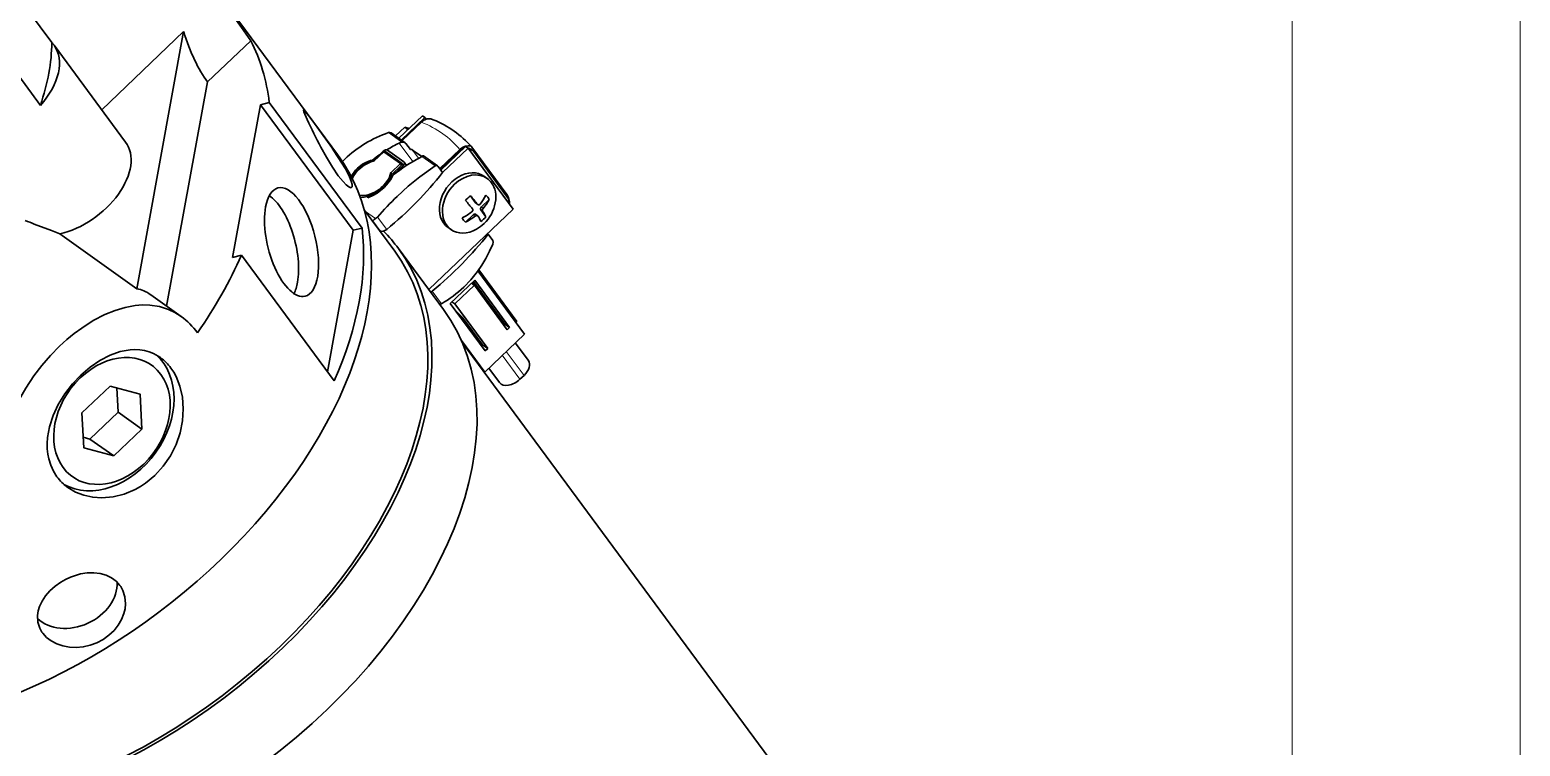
# Model space of a CAD drawing. Header units: millimetres. Extents: x 1333 to 129696, y -57210 to 105899.
# Drawn here: x 57196.4 to 57229.1, y 101228.63 to 101244.35 of the extents above; entities that cross this region are included whole.
import ezdxf

# ---------------------------------------------------------------- set-up
doc = ezdxf.new("R2010")
doc.units = ezdxf.units.MM
doc.header["$LTSCALE"] = 0.5
doc.layers.add('图框', color=7, linetype='Continuous', lineweight=18)
doc.layers.add('打印-禁用', color=7, linetype='Continuous', lineweight=15, plot=False)

# ---------------------------------------------------------------- blocks, each defined once
blk = doc.blocks.new('GZDEH零件A3图框V01版')
at = {"layer": '图框', "linetype": 'Continuous'}
blk.add_line((3272.49, -1832.961), (3272.49, -1554.461), dxfattribs=at)
at = {"layer": '打印-禁用', "linetype": 'Continuous'}
blk.add_line((3277.49, -1846.461), (3277.49, -1549.461), dxfattribs=at)
blk = doc.blocks.new('DEH A3')
at = {"layer": '图框'}
blk.add_blockref('GZDEH零件A3图框V01版', (-2857.49, 1846.461), dxfattribs=at)

msp = doc.modelspace()

# ---------------------------------------------------------------- linework, layer by layer
at = {"color": 7, "lineweight": 35}
for p, q in [((57203.147, 101241.614), (57199.989, 101245.891)), ((57198.742, 101238.667), (57199.771, 101244.309)), ((57213.055, 101227.773), (57205.89, 101237.478))]:
    msp.add_line(p, q, dxfattribs=at)
at = {"color": 7, "lineweight": 35, "ltscale": 0.166383}
for p, q in [((57195.89, 101245.407), (57196.878, 101244.069)), ((57196.627, 101242.691), (57195.638, 101244.03))]:
    msp.add_line(p, q, dxfattribs=at)
at = {"color": 7, "lineweight": 35, "ltscale": 0.248549}
msp.add_line((57197.973, 101242.593), (57199.771, 101244.309), dxfattribs=at)
at = {"color": 7, "lineweight": 35, "ltscale": 0.264259}
msp.add_line((57198.495, 101241.886), (57196.926, 101244.012), dxfattribs=at)
at = {"color": 7, "lineweight": 35, "ltscale": 0.131245}
msp.add_line((57201.245, 101244.111), (57200.295, 101243.205), dxfattribs=at)
at = {"color": 7, "lineweight": 35, "ltscale": 0.499994}
msp.add_line((57200.295, 101243.205), (57199.398, 101238.286), dxfattribs=at)
at = {"color": 7, "lineweight": 35, "ltscale": 0.34084}
msp.add_line((57200.844, 101239.353), (57201.456, 101242.706), dxfattribs=at)
at = {"color": 7, "lineweight": 35, "ltscale": 0.02004}
msp.add_line((57201.456, 101242.706), (57201.651, 101242.754), dxfattribs=at)
at = {"color": 7, "lineweight": 35, "ltscale": 0.342559}
for p, q in [((57201.456, 101242.706), (57203.491, 101239.95)), ((57203.073, 101236.646), (57201.039, 101239.401))]:
    msp.add_line(p, q, dxfattribs=at)
at = {"color": 7, "lineweight": 35, "ltscale": 0.342555}
msp.add_line((57201.651, 101242.754), (57203.685, 101239.999), dxfattribs=at)
at = {"color": 7, "lineweight": 35, "ltscale": 0.071676}
for p, q in [((57204.494, 101241.968), (57205.012, 101242.463)), ((57205.064, 101242.426), (57204.546, 101241.931))]:
    msp.add_line(p, q, dxfattribs=at)
at = {"color": 7, "lineweight": 35, "ltscale": 0.006414}
for p, q in [((57205.012, 101242.463), (57205.064, 101242.426)), ((57205.959, 101241.789), (57206.011, 101241.752))]:
    msp.add_line(p, q, dxfattribs=at)
at = {"color": 7, "lineweight": 35, "ltscale": 0.004796}
msp.add_line((57205.093, 101242.387), (57205.064, 101242.426), dxfattribs=at)
at = {"color": 7, "lineweight": 13, "ltscale": 0.036024}
msp.add_line((57204.558, 101241.884), (57204.264, 101242.093), dxfattribs=at)
at = {"color": 7, "lineweight": 35, "ltscale": 0.037951}
for p, q in [((57204.325, 101242.088), (57204.634, 101241.868)), ((57205.035, 101241.582), (57205.345, 101241.362))]:
    msp.add_line(p, q, dxfattribs=at)
at = {"color": 7, "lineweight": 35, "ltscale": 0.027753}
msp.add_line((57204.623, 101242.211), (57204.422, 101242.019), dxfattribs=at)
at = {"color": 7, "lineweight": 35, "ltscale": 0.054326}
msp.add_line((57204.947, 101242.3), (57204.554, 101241.925), dxfattribs=at)
at = {"color": 7, "lineweight": 35, "ltscale": 0.058509}
msp.add_line((57204.987, 101242.322), (57204.564, 101241.918), dxfattribs=at)
at = {"color": 7, "lineweight": 35, "ltscale": 0.010126}
msp.add_line((57204.72, 101242.185), (57204.623, 101242.211), dxfattribs=at)
at = {"color": 7, "lineweight": 35, "ltscale": 0.008812}
msp.add_line((57204.694, 101242.16), (57204.623, 101242.211), dxfattribs=at)
at = {"color": 7, "lineweight": 13, "ltscale": 0.001229}
msp.add_line((57204.957, 101242.293), (57204.947, 101242.3), dxfattribs=at)
at = {"color": 7, "lineweight": 35, "ltscale": 0.044251}
for p, q in [((57204.244, 101241.708), (57204.604, 101241.451)), ((57204.569, 101241.417), (57204.208, 101241.674))]:
    msp.add_line(p, q, dxfattribs=at)
at = {"color": 7, "lineweight": 13, "ltscale": 0.050779}
msp.add_line((57204.499, 101241.864), (57204.8, 101241.456), dxfattribs=at)
at = {"color": 7, "lineweight": 35, "ltscale": 0.016813}
for p, q in [((57204.646, 101241.857), (57204.746, 101241.721)), ((57205.354, 101241.353), (57205.454, 101241.217))]:
    msp.add_line(p, q, dxfattribs=at)
at = {"color": 7, "lineweight": 35, "ltscale": 0.024695}
msp.add_line((57204.796, 101241.71), (57204.997, 101241.567), dxfattribs=at)
at = {"color": 7, "lineweight": 13, "ltscale": 0.022781}
msp.add_line((57204.796, 101241.71), (57204.931, 101241.527), dxfattribs=at)
at = {"color": 7, "lineweight": 35, "ltscale": 0.060674}
msp.add_line((57205.83, 101241.722), (57205.391, 101241.303), dxfattribs=at)
at = {"color": 7, "lineweight": 35, "ltscale": 0.075151}
msp.add_line((57205.415, 101241.27), (57205.959, 101241.789), dxfattribs=at)
at = {"color": 7, "lineweight": 35, "ltscale": 0.077159}
msp.add_line((57206.011, 101241.752), (57205.453, 101241.219), dxfattribs=at)
at = {"color": 7, "lineweight": 13, "ltscale": 0.00106}
msp.add_line((57205.964, 101241.785), (57205.958, 101241.794), dxfattribs=at)
at = {"color": 7, "lineweight": 35, "ltscale": 0.166387}
for p, q in [((57207, 101240.413), (57206.011, 101241.752)), ((57204.485, 101239.549), (57205.473, 101238.21))]:
    msp.add_line(p, q, dxfattribs=at)
at = {"color": 7, "lineweight": 35, "ltscale": 0.004113}
msp.add_line((57206.069, 101241.733), (57206.103, 101241.709), dxfattribs=at)
at = {"color": 7, "lineweight": 35, "ltscale": 0.001175}
msp.add_line((57206.093, 101241.777), (57206.085, 101241.786), dxfattribs=at)
at = {"color": 7, "lineweight": 35, "ltscale": 0.129196}
for p, q in [((57206.86, 101240.738), (57206.093, 101241.777)), ((57206.158, 101238.857), (57206.925, 101237.818))]:
    msp.add_line(p, q, dxfattribs=at)
at = {"color": 7, "lineweight": 35, "ltscale": 0.007077}
msp.add_line((57203.305, 101241.51), (57203.254, 101241.46), dxfattribs=at)
at = {"color": 7, "lineweight": 35, "ltscale": 0.001999}
msp.add_line((57203.921, 101241.481), (57203.907, 101241.467), dxfattribs=at)
at = {"color": 7, "lineweight": 35, "ltscale": 0.001303}
msp.add_line((57203.914, 101241.491), (57203.921, 101241.481), dxfattribs=at)
at = {"color": 7, "lineweight": 35, "ltscale": 0.030361}
msp.add_line((57203.932, 101241.475), (57204.151, 101241.685), dxfattribs=at)
at = {"color": 7, "lineweight": 35, "ltscale": 0.028934}
for p, q in [((57203.952, 101241.474), (57204.161, 101241.674)), ((57204.527, 101241.414), (57204.318, 101241.214))]:
    msp.add_line(p, q, dxfattribs=at)
at = {"color": 7, "lineweight": 35, "ltscale": 0.044894}
msp.add_line((57204.161, 101241.674), (57204.527, 101241.414), dxfattribs=at)
at = {"color": 7, "lineweight": 35, "ltscale": 0.000304335}
msp.add_line((57204.177, 101241.666), (57204.175, 101241.664), dxfattribs=at)
at = {"color": 7, "lineweight": 13, "ltscale": 0.000964988}
msp.add_line((57204.177, 101241.666), (57204.183, 101241.659), dxfattribs=at)
at = {"color": 7, "lineweight": 13, "ltscale": 0.008764}
msp.add_line((57204.208, 101241.674), (57204.26, 101241.604), dxfattribs=at)
at = {"color": 7, "lineweight": 35, "ltscale": 0.032217}
msp.add_line((57204.331, 101241.169), (57204.564, 101241.391), dxfattribs=at)
at = {"color": 7, "lineweight": 35, "ltscale": 0.028184}
msp.add_line((57204.59, 101241.372), (57204.386, 101241.178), dxfattribs=at)
at = {"color": 7, "lineweight": 35, "ltscale": 0.004205}
for p, q in [((57204.527, 101241.414), (57204.552, 101241.38)), ((57204.318, 101241.214), (57204.343, 101241.18))]:
    msp.add_line(p, q, dxfattribs=at)
at = {"color": 7, "lineweight": 13, "ltscale": 0.00061893}
msp.add_line((57204.569, 101241.417), (57204.572, 101241.412), dxfattribs=at)
at = {"color": 7, "lineweight": 13, "ltscale": 0.003902}
msp.add_line((57204.59, 101241.372), (57204.613, 101241.341), dxfattribs=at)
at = {"color": 7, "lineweight": 35, "ltscale": 0.008841}
msp.add_line((57204.664, 101241.374), (57204.611, 101241.445), dxfattribs=at)
at = {"color": 7, "lineweight": 13, "ltscale": 0.036025}
msp.add_line((57205.294, 101241.361), (57205, 101241.569), dxfattribs=at)
at = {"color": 7, "lineweight": 35, "ltscale": 0.057108}
msp.add_line((57205.402, 101241.288), (57205.815, 101241.682), dxfattribs=at)
at = {"color": 7, "lineweight": 13, "ltscale": 0.002218}
msp.add_line((57205.834, 101241.669), (57205.815, 101241.682), dxfattribs=at)
at = {"color": 7, "lineweight": 35, "ltscale": 0.125277}
msp.add_line((57206.881, 101240.668), (57206.137, 101241.676), dxfattribs=at)
at = {"color": 7, "lineweight": 35, "ltscale": 0.008017}
for p, q in [((57206.435, 101241.086), (57206.37, 101241.133)), ((57205.638, 101239.966), (57205.572, 101240.013))]:
    msp.add_line(p, q, dxfattribs=at)
at = {"color": 7, "lineweight": 35, "ltscale": 0.112799}
msp.add_line((57204.405, 101239.489), (57203.735, 101240.397), dxfattribs=at)
at = {"color": 7, "lineweight": 35, "ltscale": 0.00303}
msp.add_line((57203.816, 101240.665), (57203.819, 101240.695), dxfattribs=at)
at = {"color": 7, "lineweight": 35, "ltscale": 0.001133}
msp.add_line((57203.819, 101240.695), (57203.826, 101240.686), dxfattribs=at)
at = {"color": 7, "lineweight": 35, "ltscale": 0.001893}
msp.add_line((57203.826, 101240.686), (57203.822, 101240.667), dxfattribs=at)
at = {"color": 7, "lineweight": 35, "ltscale": 0.001894}
msp.add_line((57203.826, 101240.686), (57203.829, 101240.704), dxfattribs=at)
at = {"color": 7, "lineweight": 35, "ltscale": 0.255642}
msp.add_line((57207, 101240.413), (57205.15, 101238.648), dxfattribs=at)
at = {"color": 7, "lineweight": 35, "ltscale": 0.018591}
for p, q in [((57206.176, 101240.554), (57206.065, 101240.703)), ((57206.402, 101240.247), (57206.292, 101240.396))]:
    msp.add_line(p, q, dxfattribs=at)
at = {"color": 7, "lineweight": 13, "ltscale": 0.005179}
for p, q in [((57206.218, 101240.524), (57206.176, 101240.554)), ((57206.334, 101240.366), (57206.292, 101240.396)), ((57206.168, 101240.261), (57206.126, 101240.291))]:
    msp.add_line(p, q, dxfattribs=at)
at = {"color": 7, "lineweight": 35, "ltscale": 0.005311}
for p, q in [((57206.182, 101240.547), (57206.226, 101240.516)), ((57206.178, 101240.301), (57206.221, 101240.27))]:
    msp.add_line(p, q, dxfattribs=at)
at = {"color": 7, "lineweight": 35, "ltscale": 0.023457}
msp.add_line((57206.304, 101240.462), (57206.474, 101240.624), dxfattribs=at)
at = {"color": 7, "lineweight": 13, "ltscale": 0.005184}
msp.add_line((57206.347, 101240.432), (57206.304, 101240.462), dxfattribs=at)
at = {"color": 7, "lineweight": 13, "ltscale": 0.027423}
msp.add_line((57203.982, 101240.205), (57203.759, 101240.364), dxfattribs=at)
at = {"color": 7, "lineweight": 13, "ltscale": 0.002291}
msp.add_line((57203.919, 101240.159), (57203.901, 101240.172), dxfattribs=at)
at = {"color": 7, "lineweight": 13, "ltscale": 0.027471}
msp.add_line((57204.083, 101239.938), (57203.919, 101240.159), dxfattribs=at)
at = {"color": 7, "lineweight": 13, "ltscale": 0.034101}
msp.add_line((57204.024, 101240.241), (57204.227, 101239.967), dxfattribs=at)
at = {"color": 7, "lineweight": 35, "ltscale": 0.023452}
msp.add_line((57205.956, 101240.129), (57206.126, 101240.291), dxfattribs=at)
at = {"color": 7, "lineweight": 35, "ltscale": 0.207367}
msp.add_line((57198.742, 101238.667), (57197.053, 101239.87), dxfattribs=at)
at = {"color": 7, "lineweight": 35, "ltscale": 0.315417}
msp.add_line((57202.925, 101236.847), (57203.491, 101239.95), dxfattribs=at)
at = {"color": 7, "lineweight": 35, "ltscale": 0.020034}
for p, q in [((57203.491, 101239.95), (57203.685, 101239.999)), ((57201.039, 101239.401), (57200.844, 101239.353))]:
    msp.add_line(p, q, dxfattribs=at)
at = {"color": 7, "lineweight": 35, "ltscale": 0.002286}
msp.add_line((57204.064, 101239.951), (57204.083, 101239.938), dxfattribs=at)
at = {"color": 7, "lineweight": 35, "ltscale": 0.002194}
msp.add_line((57206.436, 101239.876), (57206.454, 101239.863), dxfattribs=at)
at = {"color": 7, "lineweight": 35, "ltscale": 0.016812}
msp.add_line((57206.454, 101239.863), (57206.554, 101239.728), dxfattribs=at)
at = {"color": 7, "lineweight": 35, "ltscale": 0.14114}
msp.add_line((57206.247, 101239.085), (57207.085, 101237.949), dxfattribs=at)
at = {"color": 7, "lineweight": 35, "ltscale": 0.07408}
msp.add_line((57205.622, 101238.346), (57206.158, 101238.857), dxfattribs=at)
at = {"color": 7, "lineweight": 35, "ltscale": 0.007911}
msp.add_line((57206.086, 101238.789), (57206.151, 101238.743), dxfattribs=at)
at = {"color": 7, "lineweight": 35, "ltscale": 0.005598}
msp.add_line((57206.099, 101238.801), (57206.132, 101238.756), dxfattribs=at)
at = {"color": 7, "lineweight": 35, "ltscale": 0.116498}
msp.add_line((57206.119, 101238.82), (57206.811, 101237.883), dxfattribs=at)
at = {"color": 7, "lineweight": 35, "ltscale": 0.040157}
msp.add_line((57206.367, 101238.506), (57206.129, 101238.829), dxfattribs=at)
at = {"color": 7, "lineweight": 35, "ltscale": 0.172251}
msp.add_line((57206.227, 101239.057), (57207.25, 101237.671), dxfattribs=at)
at = {"color": 7, "lineweight": 35, "ltscale": 0.081541}
msp.add_line((57199.054, 101238.531), (57199.718, 101238.058), dxfattribs=at)
at = {"color": 7, "lineweight": 13, "ltscale": 0.034106}
msp.add_line((57205.227, 101238.613), (57205.429, 101238.338), dxfattribs=at)
at = {"color": 7, "lineweight": 35, "ltscale": 0.059266}
msp.add_line((57206.151, 101238.743), (57205.722, 101238.334), dxfattribs=at)
at = {"color": 7, "lineweight": 35, "ltscale": 0.121362}
msp.add_line((57206.872, 101237.767), (57206.151, 101238.743), dxfattribs=at)
at = {"color": 7, "lineweight": 35, "ltscale": 0.076341}
for p, q in [((57206.821, 101237.892), (57206.367, 101238.506)), ((57206.338, 101237.432), (57205.885, 101238.046))]:
    msp.add_line(p, q, dxfattribs=at)
at = {"color": 7, "lineweight": 35, "ltscale": 0.129192}
msp.add_line((57206.389, 101237.306), (57205.622, 101238.346), dxfattribs=at)
at = {"color": 7, "lineweight": 35, "ltscale": 0.007907}
msp.add_line((57205.722, 101238.334), (57205.658, 101238.38), dxfattribs=at)
at = {"color": 7, "lineweight": 35, "ltscale": 0.023726}
msp.add_line((57205.718, 101238.215), (57205.885, 101238.046), dxfattribs=at)
at = {"color": 7, "lineweight": 35, "ltscale": 0.121365}
msp.add_line((57205.722, 101238.334), (57206.443, 101237.357), dxfattribs=at)
at = {"color": 7, "lineweight": 35, "ltscale": 0.00339}
msp.add_line((57206.796, 101237.869), (57206.821, 101237.892), dxfattribs=at)
at = {"color": 7, "lineweight": 35, "ltscale": 0.012827}
for p, q in [((57206.925, 101237.818), (57206.821, 101237.892)), ((57206.443, 101237.357), (57206.338, 101237.432))]:
    msp.add_line(p, q, dxfattribs=at)
at = {"color": 7, "lineweight": 35, "ltscale": 0.007411}
msp.add_line((57206.925, 101237.818), (57206.872, 101237.767), dxfattribs=at)
at = {"color": 7, "lineweight": 35, "ltscale": 0.003284}
msp.add_line((57207.061, 101237.926), (57207.085, 101237.949), dxfattribs=at)
at = {"color": 7, "lineweight": 35, "ltscale": 0.086061}
msp.add_line((57205.867, 101237.532), (57206.378, 101236.839), dxfattribs=at)
at = {"color": 7, "lineweight": 35, "ltscale": 0.120502}
msp.add_line((57206.378, 101236.839), (57207.25, 101237.671), dxfattribs=at)
at = {"color": 7, "lineweight": 35, "ltscale": 0.048187}
msp.add_line((57207.335, 101237.092), (57207.049, 101237.479), dxfattribs=at)
at = {"color": 7, "lineweight": 35, "ltscale": 0.003391}
msp.add_line((57206.314, 101237.408), (57206.338, 101237.432), dxfattribs=at)
at = {"color": 7, "lineweight": 35, "ltscale": 0.007412}
msp.add_line((57206.443, 101237.357), (57206.389, 101237.306), dxfattribs=at)
at = {"color": 7, "lineweight": 13, "ltscale": 0.065342}
msp.add_line((57206.762, 101237.206), (57207.151, 101236.681), dxfattribs=at)
at = {"color": 7, "lineweight": 13, "ltscale": 0.065339}
msp.add_line((57206.852, 101237.291), (57207.24, 101236.766), dxfattribs=at)
at = {"color": 7, "lineweight": 35, "ltscale": 0.004277}
msp.add_line((57206.343, 101236.864), (57206.378, 101236.839), dxfattribs=at)
at = {"color": 7, "lineweight": 35, "ltscale": 0.039645}
msp.add_line((57206.703, 101236.606), (57206.467, 101236.925), dxfattribs=at)
at = {"color": 7, "lineweight": 35, "ltscale": 0.085543}
msp.add_line((57197.54, 101235.942), (57198.159, 101236.532), dxfattribs=at)
at = {"color": 7, "lineweight": 35, "ltscale": 0.06817}
for p, q in [((57198.159, 101236.532), (57198.817, 101236.355)), ((57198.237, 101234.997), (57197.579, 101235.174))]:
    msp.add_line(p, q, dxfattribs=at)
at = {"color": 7, "lineweight": 35, "ltscale": 0.05338}
msp.add_line((57198.334, 101235.959), (57198.306, 101236.492), dxfattribs=at)
at = {"color": 7, "lineweight": 35, "ltscale": 0.012344}
msp.add_line((57207.151, 101236.681), (57207.24, 101236.766), dxfattribs=at)
at = {"color": 7, "lineweight": 35, "ltscale": 0.076867}
for p, q in [((57198.817, 101236.355), (57198.856, 101235.587)), ((57197.579, 101235.174), (57197.54, 101235.942))]:
    msp.add_line(p, q, dxfattribs=at)
at = {"color": 7, "lineweight": 35, "ltscale": 0.085542}
for p, q in [((57197.715, 101235.369), (57198.334, 101235.959)), ((57198.856, 101235.587), (57198.237, 101234.997))]:
    msp.add_line(p, q, dxfattribs=at)
at = {"color": 7, "lineweight": 35, "ltscale": 0.064129}
for p, q in [((57198.856, 101235.587), (57198.334, 101235.959)), ((57198.237, 101234.997), (57197.715, 101235.369))]:
    msp.add_line(p, q, dxfattribs=at)
at = {"color": 7, "lineweight": 35, "ltscale": 0.015309}
msp.add_line((57197.567, 101235.409), (57197.715, 101235.369), dxfattribs=at)
at = {"color": 7, "lineweight": 35}
for points in [[(57200.071, 101245.78), (57200.567, 101245.074), (57201.037, 101244.399), (57201.245, 101244.111)], [(57202.483, 101242.38), (57202.411, 101242.55), (57202.402, 101242.578), (57202.402, 101242.586), (57202.403, 101242.589), (57202.404, 101242.59)], [(57202.411, 101242.587), (57202.438, 101242.56), (57202.541, 101242.43), (57202.641, 101242.296)], [(57205.115, 101242.393), (57205.193, 101242.393), (57205.247, 101242.376)], [(57202.641, 101242.296), (57203.023, 101241.763), (57203.069, 101241.697)], [(57204.325, 101242.088), (57204.291, 101242.098), (57204.264, 101242.093)], [(57203.163, 101241.148), (57203.034, 101241.338), (57202.904, 101241.552), (57202.781, 101241.776)], [(57203.069, 101241.697), (57203.245, 101241.425), (57203.322, 101241.295), (57203.413, 101241.121)], [(57206.085, 101241.786), (57206.063, 101241.802), (57206.015, 101241.804), (57205.958, 101241.794)], [(57205.035, 101241.582), (57205.027, 101241.585), (57205.019, 101241.584), (57205, 101241.569)], [(57205.294, 101241.361), (57205.315, 101241.369), (57205.331, 101241.369), (57205.345, 101241.362)], [(57203.438, 101240.885), (57203.426, 101240.888), (57203.395, 101240.902), (57203.336, 101240.948), (57203.268, 101241.018), (57203.163, 101241.148)], [(57203.413, 101241.121), (57203.45, 101241.029), (57203.469, 101240.956), (57203.469, 101240.907), (57203.461, 101240.893), (57203.456, 101240.889)], [(57204.371, 101241.166), (57204.312, 101241.054), (57204.226, 101240.945), (57204.174, 101240.891)], [(57204.455, 101240.691), (57204.701, 101240.915), (57204.955, 101241.122), (57205.294, 101241.361)], [(57204.174, 101240.891), (57204.02, 101240.768), (57203.936, 101240.718), (57203.816, 101240.665)], [(57203.819, 101240.695), (57203.732, 101240.674), (57203.648, 101240.671)], [(57206.098, 101240.356), (57206.117, 101240.381), (57206.117, 101240.409), (57206.111, 101240.421)], [(57206.226, 101240.516), (57206.241, 101240.51), (57206.253, 101240.511), (57206.269, 101240.519), (57206.277, 101240.526)], [(57206.347, 101240.432), (57206.332, 101240.405), (57206.33, 101240.375), (57206.334, 101240.366)], [(57197.053, 101239.87), (57196.869, 101239.945), (57196.494, 101240.087)], [(57206.221, 101240.27), (57206.214, 101240.273), (57206.197, 101240.274), (57206.168, 101240.261)], [(57206.558, 101239.648), (57206.486, 101239.488), (57206.405, 101239.333), (57206.315, 101239.185), (57206.216, 101239.043), (57206.073, 101238.866), (57205.916, 101238.704)], [(57206.554, 101239.728), (57206.566, 101239.691), (57206.558, 101239.648)], [(57198.706, 101238.299), (57198.488, 101238.259), (57198.267, 101238.192), (57198.044, 101238.101), (57197.788, 101237.967), (57197.537, 101237.805), (57197.371, 101237.682), (57197.21, 101237.55), (57197.05, 101237.404)], [(57199.717, 101238.059), (57199.581, 101238.144), (57199.438, 101238.212), (57199.238, 101238.275), (57199.03, 101238.307), (57198.868, 101238.311), (57198.706, 101238.299)], [(57197.05, 101237.404), (57196.85, 101237.201), (57196.661, 101236.984), (57196.484, 101236.754), (57196.305, 101236.484), (57196.15, 101236.206), (57196.062, 101236.019), (57195.987, 101235.83), (57195.927, 101235.648)], [(57197.515, 101236.774), (57197.716, 101236.947), (57197.931, 101237.094), (57198.155, 101237.209), (57198.38, 101237.287), (57198.594, 101237.326)], [(57198.594, 101237.326), (57198.702, 101237.331), (57198.808, 101237.325), (57198.912, 101237.309), (57199.013, 101237.281), (57199.11, 101237.243), (57199.261, 101237.156)], [(57199.492, 101236.927), (57199.552, 101236.837), (57199.605, 101236.739), (57199.69, 101236.526), (57199.743, 101236.285), (57199.762, 101236.03), (57199.745, 101235.767)], [(57196.825, 101235.638), (57196.905, 101235.884), (57197.019, 101236.127), (57197.162, 101236.36), (57197.329, 101236.578), (57197.515, 101236.774)], [(57196.991, 101234.541), (57196.914, 101234.661), (57196.853, 101234.792), (57196.809, 101234.932), (57196.788, 101235.04), (57196.776, 101235.151), (57196.774, 101235.274), (57196.782, 101235.399), (57196.825, 101235.638)], [(57199.745, 101235.767), (57199.693, 101235.505), (57199.606, 101235.249), (57199.482, 101235), (57199.325, 101234.77), (57199.142, 101234.569)], [(57199.142, 101234.569), (57198.937, 101234.399), (57198.825, 101234.326), (57198.709, 101234.261), (57198.469, 101234.161), (57198.222, 101234.1), (57197.976, 101234.079)], [(57197.976, 101234.079), (57197.775, 101234.093), (57197.58, 101234.136), (57197.397, 101234.206), (57197.231, 101234.304)], [(57196.607, 101231.692), (57196.663, 101231.814), (57196.74, 101231.931), (57196.835, 101232.041), (57196.949, 101232.143), (57197.076, 101232.231)], [(57197.076, 101232.231), (57197.178, 101232.289), (57197.286, 101232.338), (57197.396, 101232.377), (57197.508, 101232.407), (57197.657, 101232.429), (57197.803, 101232.432)], [(57197.803, 101232.432), (57197.94, 101232.416), (57198.071, 101232.379), (57198.19, 101232.321), (57198.29, 101232.246), (57198.372, 101232.156)], [(57198.437, 101232.046), (57198.482, 101231.904), (57198.495, 101231.751), (57198.485, 101231.646), (57198.461, 101231.541)], [(57196.617, 101231.216), (57196.574, 101231.353), (57196.566, 101231.497), (57196.579, 101231.595), (57196.607, 101231.692)], [(57198.461, 101231.541), (57198.409, 101231.41), (57198.336, 101231.284), (57198.243, 101231.167), (57198.131, 101231.061), (57198.006, 101230.971)], [(57197.264, 101230.801), (57197.123, 101230.827), (57196.988, 101230.873), (57196.866, 101230.937), (57196.764, 101231.016), (57196.681, 101231.109)], [(57198.006, 101230.971), (57197.868, 101230.898), (57197.721, 101230.843), (57197.567, 101230.808), (57197.414, 101230.794), (57197.264, 101230.801)]]:
    msp.add_lwpolyline(points, dxfattribs=at)
for centre, radius, start, end in [((57202.405, 101242.582), 0.00822, 42.4768, 100.9601), ((57213.27, 101247.325), 11.867, 204.6252, 207.8791), ((57205.193, 101242.108), 0.297, 115.438, 133.9835), ((57205.169, 101242.158), 0.241, 102.7472, 115.2374), ((57205.128, 101239.591), 2.647, 109.0332, 133.525), ((57204.604, 101241.648), 0.24, 101.1438, 116.0907), ((57204.576, 101241.782), 0.104, 55.7381, 99.8478), ((57204.605, 101241.824), 0.0525, 37.7696, 55.6444), ((57206.036, 101241.508), 0.297, 115.4435, 133.9768), ((57206.011, 101241.559), 0.241, 102.747, 115.2386), ((57205.998, 101241.629), 0.126, 55.4931, 86.4125), ((57204.101, 101240.766), 0.749, 104.4827, 133.4351), ((57204.88, 101241.697), 0.175, 295.5195, 313.2426), ((57204.033, 101240.836), 0.652, 133.3196, 153.5131), ((57205.319, 101241.327), 0.044, 36.0907, 54.2258), ((57203.441, 101240.915), 0.0297, 264.3235, 299.8956), ((57205.432, 101241.226), 1.097, 320.3508, 332.4103), ((57206.579, 101240.533), 0.348, 18.4335, 36.0789), ((57209.242, 101235.679), 6.931, 133.6855, 138.8336), ((57202.466, 101237.477), 4.685, 38.9265, 41.8093), ((57202.606, 101237.608), 4.642, 38.9112, 41.8212), ((57206.248, 101240.548), 0.0389, 218.611, 234.4188), ((57205.504, 101241.13), 1.095, 320.3376, 332.421), ((57205.781, 101240.708), 0.844, 313.6655, 349.4073), ((57206.677, 101240.561), 0.246, 350.7298, 19.5288), ((57198.764, 101246.172), 6.495, 247.6723, 249.5386), ((57204.342, 101239.657), 0.656, 123.2648, 130.0944), ((57203.877, 101240.369), 0.195, 302.758, 319.1736), ((57205.256, 101241.473), 1.399, 296.769, 307.004), ((57205.326, 101241.379), 1.399, 296.769, 307.004), ((57205.772, 101240.719), 0.858, 299.8235, 313.5722), ((57206.208, 101240.252), 0.0221, 33.3103, 54.6762), ((57205.456, 101239.743), 0.93, 25.5744, 34.0612), ((57205.571, 101239.849), 0.921, 25.5402, 34.1056), ((57204.114, 101240.599), 2.616, 300.1968, 313.5561), ((57205.322, 101238.523), 0.213, 288.9005, 300.1043), ((57198.78, 101236.761), 1.601, 36.0088, 54.1781), ((57198.659, 101236.319), 1.031, 36.1338, 54.2519), ((57197.85, 101235.177), 1.07, 216.5098, 234.6571), ((57197.879, 101231.792), 0.613, 24.5057, 36.3937), ((57197.167, 101231.468), 0.605, 204.6009, 216.4879)]:
    msp.add_arc(centre, radius, start, end, dxfattribs=at)
for centre, major_axis, ratio, start_param, end_param in [((57200.822, 101246.097), (0.243, -3.369), 0.403731, 5.24255, 5.714945), ((57191.345, 101242.026), (5.028, 3.712), 0.622038, 5.550039, 5.84696), ((57195.719, 101243.121), (-1.207, -0.891), 0.622038, 1.892853, 3.141593), ((57195.719, 101243.121), (-1.207, -0.891), 0.622038, 3.141593, 3.220961), ((57193.496, 101239.112), (-7.442, -5.494), 0.622038, 2.802615, 3.040445), ((57205.063, 101242.143), (-0.145, -0.204), 0.767269, 4.045376, 4.466513), ((57202.35, 101238.769), (3.841, 2.889), 0.65959, 0.052468, 0.368381), ((57197.289, 101240.995), (1.207, 0.891), 0.622038, 4.103475, 6.283184), ((57204.19, 101241.657), (-0.0603, -0.0445), 0.622038, 3.342305, 4.913102), ((57205.049, 101239.37), (1.743, 2.448), 0.767269, 0.964451, 1.073162), ((57204.707, 101241.625), (-0.101, -0.074), 0.622038, 3.342305, 3.915818), ((57205.932, 101241.524), (0.145, 0.204), 0.767269, 0.846789, 1.324921), ((57205.958, 101241.506), (-0.145, -0.204), 0.767269, 3.141726, 3.584284), ((57205.958, 101241.506), (-0.145, -0.204), 0.767269, 2.895717, 3.141726), ((57195.705, 101236.12), (7.442, 5.494), 0.622038, 3.798493, 6.283179), ((57203.897, 101241.077), (0.453, 0.334), 0.622038, 1.091835, 2.207764), ((57203.88, 101241.101), (-0.402, -0.297), 0.622038, 4.117703, 5.456027), ((57203.897, 101241.077), (-0.442, -0.327), 0.622038, 4.211232, 4.262063), ((57205.049, 101239.37), (1.743, 2.448), 0.767269, 1.139187, 1.206997), ((57204.19, 101241.657), (0.0201, 0.0148), 0.622038, 0.200713, 1.771509), ((57205.506, 101239.045), (-1.743, -2.448), 0.767269, 4.106043, 4.34859), ((57204.551, 101241.4), (0.0201, 0.0148), 0.622038, 4.913102, 6.287548), ((57204.551, 101241.4), (0.0201, 0.0148), 0.622038, 0.004363, 0.200713), ((57204.551, 101241.4), (-0.0603, -0.0445), 0.622038, 1.771509, 3.141566), ((57204.551, 101241.4), (-0.0603, -0.0445), 0.622038, 3.141566, 3.342305), ((57203.88, 101241.101), (-0.402, -0.297), 0.622038, 0.5429, 2.566908), ((57203.897, 101241.077), (-0.402, -0.297), 0.622038, 0.986111, 2.509235), ((57201.811, 101242.419), (4.425, 3.267), 0.622038, 4.801031, 5.127259), ((57205.971, 101240.573), (0.399, 0.56), 0.767269, 0.000118, 3.141711), ((57206.036, 101240.526), (-0.399, -0.56), 0.767269, 3.141711, 4.466513), ((57206.036, 101240.526), (-0.399, -0.56), 0.767269, 2.895717, 3.141711), ((57202.139, 101239.691), (-0.298, 1.188), 0.43216, 0.000103, 0.761179), ((57201.701, 101239.581), (0.298, -1.188), 0.43216, 0.761179, 2.701681), ((57202.139, 101239.691), (-0.298, 1.188), 0.43216, 3.141696, 6.283288), ((57206.036, 101240.526), (-0.399, -0.56), 0.767269, 4.466513, 6.283303), ((57206.18, 101240.424), (0.215, 0.302), 0.767269, 5.833264, 6.241355), ((57206.036, 101240.526), (-0.399, -0.56), 0.767269, 2.113054, 2.895717), ((57202.139, 101239.691), (-0.298, 1.188), 0.43216, 0.761179, 3.141696), ((57206.18, 101240.424), (0.215, 0.302), 0.767269, 1.120875, 1.528966), ((57206.211, 101240.588), (0.029, 0.0407), 0.767269, 2.895717, 3.141711), ((57206.328, 101240.43), (0.029, 0.0407), 0.767269, 1.324921, 2.895717), ((57206.702, 101240.498), (-0.145, -0.204), 0.767269, 2.205928, 2.895717), ((57206.18, 101240.424), (0.215, 0.302), 0.767269, 2.691672, 3.099762), ((57206.149, 101240.26), (0.029, 0.0407), 0.767269, 0.000118, 1.324921), ((57206.18, 101240.424), (0.215, 0.302), 0.767269, 4.262468, 4.670559), ((57195.531, 101236.356), (-7.442, -5.494), 0.622038, 2.311199, 2.802615), ((57204.172, 101240.023), (0.101, 0.074), 0.622038, 3.342305, 4.801031), ((57197.164, 101234.144), (-7.321, -5.405), 0.622038, 3.141628, 3.230211), ((57202.811, 101241.065), (-4.425, -3.267), 0.622038, 1.659438, 1.985666), ((57206.036, 101240.526), (-0.399, -0.56), 0.767269, 0.000118, 1.028532), ((57197.164, 101234.144), (-7.321, -5.405), 0.622038, 0.223227, 3.141628), ((57197.164, 101234.144), (7.24, 5.346), 0.622038, 3.36507, 6.283224), ((57193.496, 101239.112), (-7.442, -5.494), 0.622038, 2.07337, 2.311199), ((57201.701, 101239.581), (0.298, -1.188), 0.43216, 0.439915, 0.761179), ((57198.853, 101235.295), (0.242, -3.379), 0.40351, 2.81997, 3.04579), ((57205.172, 101238.668), (-0.101, -0.074), 0.622038, 1.331167, 1.659438), ((57198.152, 101232.805), (-7.321, -5.405), 0.622038, 0.000036, 3.141628), ((57198.198, 101235.765), (-0.87, -1.222), 0.767269, 1.324921, 7.608106), ((57198.067, 101235.858), (-1.015, -1.426), 0.767269, 0.080693, 3.058014), ((57207.064, 101236.891), (0.272, 0.2), 0.622038, 4.913102, 6.283159), ((57206.974, 101236.806), (0.272, 0.2), 0.622038, 3.141566, 4.913102), ((57197.345, 101232.031), (0.91, 0.415), 0.776289, 3.432437, 5.996405)]:
    msp.add_ellipse(centre, major_axis=major_axis, ratio=ratio, start_param=start_param, end_param=end_param, dxfattribs=at)
at = {"color": 7, "lineweight": 13}
msp.add_ellipse((57202.063, 101238.831), major_axis=(3.821, 2.821), ratio=0.622038, start_param=0.03015, end_param=0.371275, dxfattribs=at)

# ---------------------------------------------------------------- block references
at = {"layer": '图框'}
msp.add_blockref('DEH A3', (56809.1, 101055.912), dxfattribs=at)

doc.saveas('drawing.dxf')
